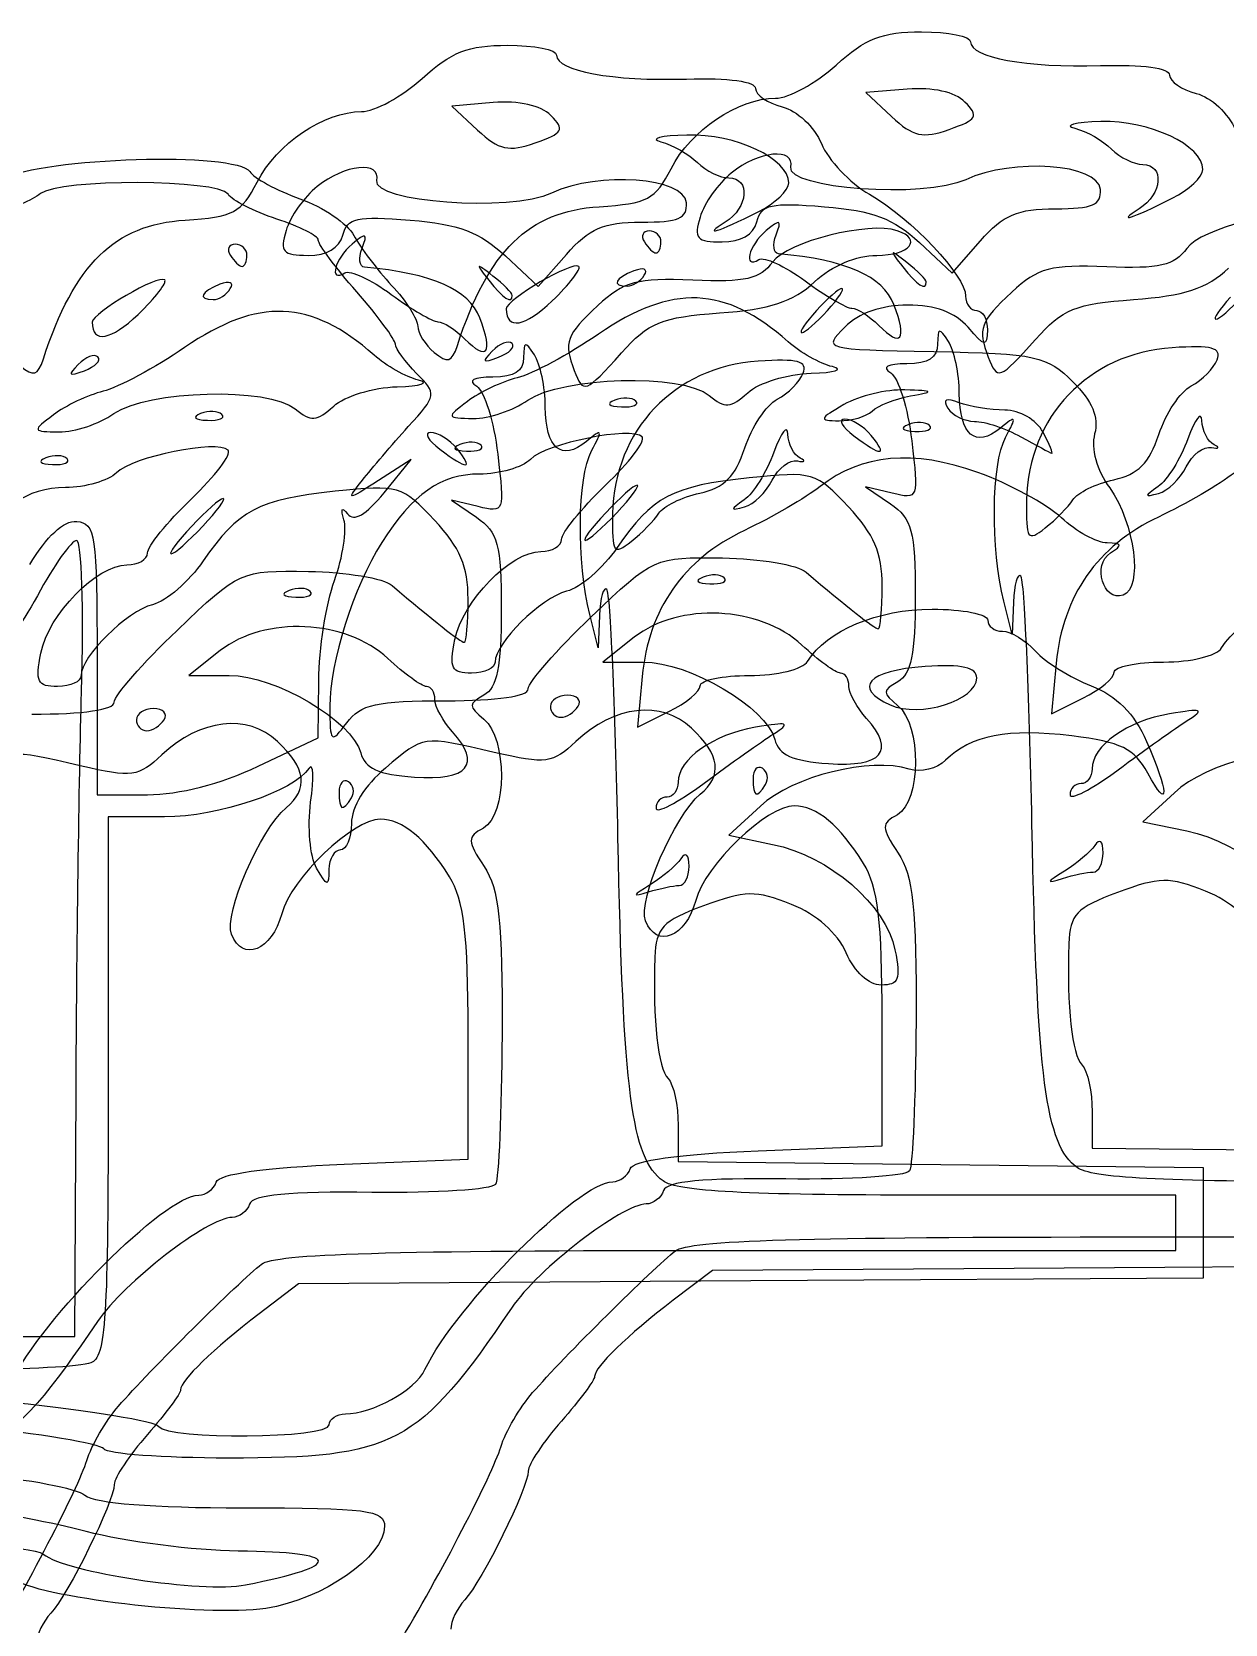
# Model space of a CAD drawing. Extents: x 2.03 to 5.39, y 7.1 to 8.91.
# Drawn here: x 2.616 to 2.9758, y 8.1424 to 8.6225 of the extents above; entities that cross this region are included whole.
import ezdxf

# ---------------------------------------------------------------- set-up
doc = ezdxf.new("R2010")
doc.units = 0
doc.layers.add('Layer_1', color=7, linetype='CONTINUOUS')

msp = doc.modelspace()

# ---------------------------------------------------------------- linework, layer by layer
at = {"layer": 'Layer_1', "color": 7}
for p, q in [((2.879912, 8.605167), (2.867418, 8.604131)), ((2.867418, 8.604131), (2.875199, 8.596916)), ((2.755092, 8.601119), (2.742599, 8.600082)), ((2.742599, 8.600082), (2.75038, 8.592868)), ((2.897306, 8.601304), (2.897306, 8.601304)), ((2.772486, 8.597255), (2.772486, 8.597256)), ((2.959837, 8.572273), (2.959837, 8.572273)), ((2.799718, 8.565082), (2.799718, 8.565082)), ((2.835017, 8.568224), (2.835017, 8.568224)), ((2.924538, 8.569131), (2.924538, 8.569131)), ((2.68085, 8.555082), (2.68085, 8.555082)), ((2.758762, 8.554911), (2.768641, 8.545678)), ((2.768641, 8.545678), (2.777154, 8.55538)), ((2.80567, 8.559131), (2.80567, 8.559131)), ((2.883582, 8.558959), (2.893461, 8.549726)), ((2.893461, 8.549726), (2.901974, 8.559429)), ((2.780866, 8.551713), (2.780866, 8.551713)), ((2.656046, 8.547664), (2.656046, 8.547664)), ((2.800646, 8.549093), (2.800646, 8.549093)), ((2.88567, 8.547056), (2.88567, 8.547056)), ((2.675826, 8.545044), (2.675826, 8.545044)), ((2.76085, 8.543007), (2.76085, 8.543007)), ((2.751061, 8.536193), (2.751061, 8.536193)), ((2.85585, 8.538416), (2.85585, 8.538416)), ((2.875881, 8.540242), (2.875881, 8.540242)), ((2.760758, 8.528487), (2.760758, 8.528487)), ((2.918555, 8.529716), (2.918555, 8.529716)), ((2.635938, 8.524438), (2.635938, 8.524438)), ((2.793735, 8.525667), (2.793735, 8.525667)), ((2.640693, 8.507347), (2.640693, 8.507347)), ((2.673281, 8.507097), (2.673281, 8.507097)), ((2.765512, 8.511396), (2.765512, 8.511396)), ((2.798101, 8.511145), (2.798101, 8.511145)), ((2.86935, 8.508133), (2.86935, 8.508133)), ((2.886614, 8.503763), (2.886614, 8.503763)), ((2.751433, 8.497811), (2.751433, 8.497811)), ((2.869003, 8.500797), (2.869003, 8.500797)), ((2.92085, 8.501749), (2.92085, 8.501749)), ((2.626614, 8.493763), (2.626614, 8.493763)), ((2.73039, 8.493526), (2.72053, 8.487219)), ((2.722197, 8.483503), (2.73039, 8.493526)), ((2.744183, 8.496754), (2.744183, 8.496749)), ((2.964034, 8.49133), (2.964029, 8.49133)), ((2.839214, 8.487282), (2.839209, 8.487282)), ((2.875363, 8.483368), (2.867336, 8.485326)), ((2.867336, 8.485326), (2.874836, 8.480155)), ((2.750543, 8.47932), (2.742516, 8.481277)), ((2.742516, 8.481277), (2.750016, 8.476107)), ((2.929856, 8.48137), (2.929856, 8.48137)), ((2.667516, 8.473416), (2.667516, 8.473416)), ((2.792336, 8.477464), (2.792336, 8.477464)), ((2.805036, 8.477322), (2.805036, 8.477322)), ((2.824767, 8.457811), (2.824767, 8.457811)), ((2.699947, 8.453763), (2.699947, 8.453763)), ((2.911547, 8.440797), (2.909003, 8.450797)), ((2.911942, 8.450519), (2.911547, 8.440797)), ((2.786727, 8.436749), (2.784183, 8.446749)), ((2.787122, 8.446471), (2.786727, 8.436749)), ((2.797633, 8.439959), (2.788104, 8.432464)), ((2.672813, 8.435911), (2.663284, 8.428416)), ((2.63567, 8.433421), (2.63567, 8.392463)), ((2.788104, 8.432464), (2.800292, 8.432464)), ((2.924862, 8.432162), (2.923446, 8.416861)), ((2.663284, 8.428416), (2.675472, 8.428416)), ((2.702336, 8.409615), (2.702483, 8.426872)), ((2.800042, 8.428114), (2.798626, 8.412813)), ((2.90085, 8.427663), (2.90085, 8.427663)), ((2.740813, 8.420797), (2.740813, 8.420797)), ((2.923446, 8.416861), (2.932892, 8.421573)), ((2.78067, 8.419131), (2.78067, 8.419131)), ((2.798626, 8.412813), (2.808072, 8.417525)), ((2.65585, 8.415083), (2.65585, 8.415083)), ((2.742808, 8.411426), (2.742808, 8.411426)), ((2.867628, 8.415474), (2.867628, 8.415474)), ((2.964353, 8.414811), (2.964353, 8.414811)), ((2.684209, 8.401039), (2.702336, 8.409615)), ((2.839533, 8.410763), (2.839533, 8.410763)), ((2.68421, 8.401039), (2.684209, 8.401039)), ((2.63567, 8.392463), (2.650876, 8.392463)), ((2.837194, 8.395567), (2.837194, 8.395567)), ((2.960463, 8.393062), (2.95099, 8.384278)), ((2.712374, 8.391519), (2.712374, 8.391519)), ((2.835643, 8.389014), (2.82617, 8.38023)), ((2.655999, 8.385797), (2.639002, 8.385797)), ((2.639002, 8.385797), (2.639002, 8.304486)), ((2.95099, 8.384278), (2.964163, 8.381546)), ((2.82617, 8.38023), (2.839343, 8.377498)), ((2.935942, 8.36913), (2.935942, 8.36913)), ((2.811122, 8.365082), (2.811122, 8.365082)), ((2.872336, 8.286653), (2.872336, 8.324676)), ((2.747516, 8.282605), (2.747516, 8.320628)), ((2.629003, 8.22913), (2.629327, 8.303297)), ((2.629327, 8.303297), (2.629327, 8.303297)), ((2.93567, 8.296858), (2.93567, 8.285918)), ((2.81085, 8.292809), (2.81085, 8.28187)), ((2.835022, 8.285116), (2.872336, 8.286653)), ((2.710202, 8.281068), (2.747516, 8.282605)), ((2.81085, 8.28187), (2.890017, 8.280976)), ((2.93567, 8.285918), (3.014837, 8.285025)), ((2.890017, 8.280976), (2.969184, 8.280083)), ((2.969184, 8.280083), (2.969184, 8.263416)), ((2.96085, 8.271749), (2.886487, 8.271749)), ((2.96085, 8.263415), (2.96085, 8.271749)), ((2.96085, 8.255082), (2.96085, 8.263415)), ((2.969184, 8.263416), (2.969184, 8.24675)), ((2.950529, 8.25913), (3.085669, 8.25913)), ((2.825709, 8.255082), (2.96085, 8.255082)), ((2.8212, 8.249056), (2.809387, 8.240045)), ((2.957602, 8.249927), (2.8212, 8.249056)), ((3.094003, 8.250798), (2.957602, 8.249927)), ((2.69638, 8.245007), (2.684567, 8.235997)), ((2.832782, 8.245879), (2.69638, 8.245007)), ((2.969184, 8.24675), (2.832782, 8.245879)), ((2.552064, 8.22913), (2.629003, 8.22913)), ((2.705669, 8.202463), (2.70567, 8.202464))]:
    msp.add_line(p, q, dxfattribs=at)
for points in [[(2.858466, 8.612463), (2.867186, 8.620428), (2.872426, 8.622463), (2.884209, 8.622463)], [(2.884209, 8.622463), (2.892346, 8.622463), (2.899003, 8.621126), (2.899003, 8.619491)], [(2.733646, 8.608415), (2.742366, 8.61638), (2.747606, 8.618415), (2.759389, 8.618415)], [(2.759389, 8.618415), (2.767526, 8.618415), (2.774184, 8.617078), (2.774184, 8.615443)], [(2.899003, 8.619491), (2.899003, 8.614694), (2.915777, 8.61161), (2.93817, 8.61229)], [(2.774184, 8.615443), (2.774184, 8.610646), (2.790957, 8.607562), (2.81335, 8.608242)], [(2.840197, 8.602463), (2.844224, 8.602463), (2.852445, 8.606963), (2.858466, 8.612463)], [(2.93817, 8.61229), (2.950898, 8.612677), (2.959003, 8.611561), (2.959003, 8.609423)], [(2.715378, 8.598415), (2.719404, 8.598415), (2.727625, 8.602915), (2.733646, 8.608415)], [(2.81335, 8.608242), (2.826078, 8.608629), (2.834184, 8.607513), (2.834184, 8.605375)], [(2.959003, 8.609423), (2.959003, 8.607498), (2.962625, 8.605015), (2.967052, 8.603903)], [(2.834184, 8.605375), (2.834184, 8.60345), (2.837806, 8.600966), (2.842233, 8.599855)], [(2.897306, 8.601304), (2.894264, 8.604346), (2.887669, 8.605811), (2.879912, 8.605167)], [(2.967052, 8.603903), (2.971525, 8.602781), (2.976772, 8.597851), (2.97886, 8.592809)], [(2.6839, 8.57716), (2.689759, 8.588705), (2.704139, 8.598415), (2.715378, 8.598415)], [(2.772486, 8.597256), (2.769444, 8.600298), (2.762849, 8.601762), (2.755092, 8.601119)], [(2.808719, 8.581208), (2.814579, 8.592753), (2.828959, 8.602463), (2.840197, 8.602463)], [(2.842233, 8.599855), (2.846705, 8.598733), (2.851952, 8.593803), (2.854041, 8.58876)], [(2.892593, 8.593053), (2.901051, 8.596001), (2.901617, 8.596993), (2.897306, 8.601304)], [(2.767773, 8.589004), (2.776231, 8.591953), (2.776797, 8.592944), (2.772486, 8.597255)], [(2.875199, 8.596916), (2.881722, 8.590869), (2.884535, 8.590244), (2.892593, 8.593053)], [(2.938287, 8.595411), (2.930431, 8.595198), (2.926897, 8.594286), (2.930434, 8.593385)], [(2.930434, 8.593385), (2.933971, 8.592483), (2.938953, 8.589657), (2.941506, 8.587105)], [(2.969003, 8.580949), (2.969003, 8.588285), (2.953022, 8.59581), (2.938287, 8.595411)], [(2.75038, 8.592868), (2.756902, 8.58682), (2.759715, 8.586195), (2.767773, 8.589004)], [(2.813467, 8.591362), (2.805611, 8.59115), (2.802077, 8.590238), (2.805614, 8.589336)], [(2.805614, 8.589336), (2.809151, 8.588434), (2.814133, 8.585608), (2.816686, 8.583056)], [(2.844183, 8.576901), (2.844183, 8.584237), (2.828202, 8.591761), (2.813467, 8.591362)], [(2.854041, 8.58876), (2.856108, 8.583769), (2.862611, 8.576902), (2.868491, 8.5735)], [(2.607337, 8.578112), (2.619045, 8.584678), (2.677765, 8.586421), (2.681695, 8.58032)], [(2.844837, 8.581708), (2.846052, 8.587673), (2.835146, 8.58657), (2.826858, 8.57989)], [(2.938136, 8.574964), (2.937539, 8.582668), (2.911822, 8.584519), (2.897533, 8.577886)], [(2.941506, 8.587105), (2.944058, 8.584552), (2.948289, 8.582464), (2.950908, 8.582464)], [(2.681695, 8.58032), (2.682965, 8.578349), (2.689763, 8.574675), (2.696802, 8.572155)], [(2.720017, 8.57766), (2.721232, 8.583625), (2.710326, 8.582522), (2.702038, 8.575841)], [(2.813316, 8.570916), (2.812719, 8.57862), (2.787002, 8.580471), (2.772714, 8.573838)], [(2.787053, 8.569752), (2.80159, 8.570679), (2.80403, 8.571969), (2.808719, 8.581208)], [(2.816686, 8.583056), (2.819238, 8.580504), (2.823469, 8.578416), (2.826088, 8.578416)], [(2.826858, 8.57989), (2.822929, 8.576722), (2.818702, 8.570756), (2.817467, 8.566631)], [(2.897533, 8.577886), (2.884995, 8.572066), (2.843485, 8.575076), (2.844837, 8.581708)], [(2.950908, 8.582464), (2.957572, 8.582464), (2.956857, 8.573547), (2.949837, 8.569103)], [(2.959837, 8.572273), (2.964878, 8.5748), (2.969003, 8.578704), (2.969003, 8.580949)], [(2.675143, 8.573481), (2.672174, 8.578061), (2.624334, 8.578226), (2.618586, 8.573677)], [(2.662233, 8.565704), (2.67677, 8.56663), (2.679211, 8.567921), (2.6839, 8.57716)], [(2.702038, 8.575841), (2.698109, 8.572674), (2.693883, 8.566707), (2.692647, 8.562582)], [(2.772714, 8.573838), (2.760175, 8.568017), (2.718665, 8.571028), (2.720017, 8.57766)], [(2.826088, 8.578416), (2.832752, 8.578416), (2.832037, 8.569498), (2.825017, 8.565054)], [(2.835017, 8.568224), (2.840058, 8.570751), (2.844183, 8.574656), (2.844183, 8.576901)], [(2.924538, 8.569131), (2.93587, 8.569131), (2.938501, 8.57026), (2.938136, 8.574964)], [(2.618586, 8.573677), (2.616066, 8.571682), (2.61004, 8.569105), (2.605197, 8.56795)], [(2.689837, 8.566021), (2.682962, 8.568262), (2.676349, 8.571619), (2.675143, 8.573481)], [(2.696802, 8.572155), (2.703842, 8.569636), (2.711174, 8.564635), (2.713097, 8.561042)], [(2.744286, 8.527921), (2.753637, 8.556546), (2.76575, 8.568393), (2.787053, 8.569752)], [(2.799718, 8.565082), (2.81105, 8.565082), (2.813681, 8.566211), (2.813316, 8.570916)], [(2.834553, 8.565219), (2.835921, 8.570452), (2.838782, 8.571088), (2.854924, 8.569749)], [(2.854924, 8.569749), (2.869543, 8.568537), (2.875891, 8.566147), (2.883582, 8.558959)], [(2.868491, 8.5735), (2.881299, 8.56609), (2.897517, 8.548945), (2.897517, 8.542815)], [(2.949837, 8.569103), (2.942666, 8.564564), (2.947539, 8.566109), (2.959837, 8.572273)], [(3.001708, 8.566563), (2.993174, 8.569407), (2.968648, 8.563253), (2.96418, 8.557146)], [(2.619466, 8.523873), (2.628817, 8.552498), (2.64093, 8.564345), (2.662233, 8.565704)], [(2.702337, 8.559668), (2.702337, 8.560921), (2.696712, 8.56378), (2.689837, 8.566021)], [(2.709733, 8.56117), (2.711101, 8.566403), (2.713962, 8.567039), (2.730104, 8.565701)], [(2.730104, 8.565701), (2.744723, 8.564488), (2.751071, 8.562098), (2.758762, 8.554911)], [(2.777154, 8.55538), (2.784028, 8.563213), (2.788375, 8.565082), (2.799718, 8.565082)], [(2.817467, 8.566631), (2.815532, 8.560169), (2.816449, 8.559131), (2.824091, 8.559131)], [(2.825017, 8.565054), (2.817846, 8.560515), (2.82272, 8.56206), (2.835017, 8.568224)], [(2.824091, 8.559131), (2.829876, 8.559131), (2.833514, 8.561248), (2.834553, 8.565219)], [(2.84039, 8.561269), (2.842146, 8.565844), (2.841658, 8.56605), (2.837413, 8.562527)], [(2.876888, 8.562514), (2.868354, 8.565359), (2.843828, 8.559205), (2.83936, 8.553097)], [(2.901974, 8.559429), (2.908848, 8.567262), (2.913195, 8.569131), (2.924538, 8.569131)], [(2.692647, 8.562582), (2.690712, 8.556121), (2.691629, 8.555082), (2.699271, 8.555082)], [(2.699271, 8.555082), (2.705056, 8.555082), (2.708694, 8.557199), (2.709733, 8.56117)], [(2.713939, 8.544094), (2.707558, 8.551407), (2.702337, 8.558416), (2.702337, 8.559668)], [(2.71557, 8.55722), (2.717326, 8.561795), (2.716838, 8.562001), (2.712593, 8.558479)], [(2.713097, 8.561042), (2.71502, 8.55745), (2.720135, 8.55069), (2.724465, 8.546021)], [(2.80214, 8.562464), (2.800198, 8.562464), (2.799537, 8.560964), (2.80067, 8.559131)], [(2.80567, 8.559131), (2.80567, 8.560964), (2.804081, 8.562464), (2.80214, 8.562464)], [(2.837413, 8.562527), (2.83212, 8.558134), (2.830223, 8.550764), (2.835173, 8.553823)], [(2.841147, 8.555542), (2.839576, 8.555683), (2.839235, 8.55826), (2.84039, 8.561269)], [(2.870704, 8.555082), (2.880662, 8.555082), (2.884684, 8.559915), (2.876888, 8.562514)], [(2.67732, 8.558416), (2.675378, 8.558416), (2.674717, 8.556916), (2.67585, 8.555082)], [(2.67585, 8.555082), (2.676983, 8.553249), (2.678572, 8.551749), (2.67938, 8.551749)], [(2.68085, 8.555082), (2.68085, 8.556916), (2.679262, 8.558416), (2.67732, 8.558416)], [(2.67938, 8.551749), (2.680189, 8.551749), (2.68085, 8.553249), (2.68085, 8.555082)], [(2.712593, 8.558479), (2.7073, 8.554086), (2.705403, 8.546715), (2.710353, 8.549775)], [(2.716327, 8.551494), (2.714756, 8.551634), (2.714415, 8.554211), (2.71557, 8.55722)], [(2.80067, 8.559131), (2.801803, 8.557297), (2.803392, 8.555797), (2.8042, 8.555797)], [(2.8042, 8.555797), (2.805009, 8.555797), (2.80567, 8.557297), (2.80567, 8.559131)], [(2.875881, 8.540242), (2.872626, 8.548804), (2.861443, 8.55373), (2.841147, 8.555542)], [(2.851973, 8.547121), (2.857116, 8.551889), (2.864628, 8.555082), (2.870704, 8.555082)], [(2.879837, 8.552889), (2.87455, 8.557036), (2.874432, 8.556918), (2.878578, 8.551631)], [(2.96418, 8.557146), (2.960387, 8.551962), (2.955961, 8.550949), (2.940058, 8.551621)], [(2.710353, 8.549775), (2.711913, 8.550739), (2.718204, 8.547827), (2.724334, 8.543305)], [(2.751061, 8.536193), (2.747806, 8.544756), (2.736623, 8.549682), (2.716327, 8.551494)], [(2.755017, 8.548841), (2.74973, 8.552987), (2.749612, 8.552869), (2.753758, 8.547582)], [(2.780866, 8.551713), (2.779103, 8.553475), (2.759003, 8.541758), (2.759003, 8.538968)], [(2.772904, 8.541341), (2.778054, 8.546275), (2.781637, 8.550942), (2.780866, 8.551713)], [(2.79751, 8.550403), (2.791735, 8.548187), (2.790678, 8.545797), (2.795473, 8.545797)], [(2.800646, 8.549093), (2.801814, 8.550982), (2.800476, 8.551541), (2.79751, 8.550403)], [(2.83936, 8.553097), (2.835567, 8.547914), (2.831141, 8.5469), (2.815238, 8.547572)], [(2.835173, 8.553823), (2.836733, 8.554787), (2.843024, 8.551876), (2.849154, 8.547353)], [(2.878578, 8.551631), (2.882933, 8.546078), (2.88567, 8.544313), (2.88567, 8.547056)], [(2.88567, 8.547056), (2.88567, 8.547748), (2.883045, 8.550373), (2.879837, 8.552889)], [(2.940058, 8.551621), (2.923193, 8.552334), (2.919357, 8.55131), (2.911458, 8.543986)], [(2.948109, 8.541754), (2.963372, 8.542858), (2.970272, 8.545123), (2.976793, 8.551169)], [(2.656046, 8.547664), (2.654283, 8.549427), (2.634183, 8.537709), (2.634183, 8.534919)], [(2.648084, 8.537293), (2.653234, 8.542226), (2.656817, 8.546893), (2.656046, 8.547664)], [(2.67269, 8.546354), (2.666915, 8.544138), (2.665859, 8.541749), (2.670653, 8.541749)], [(2.675826, 8.545044), (2.676994, 8.546934), (2.675656, 8.547492), (2.67269, 8.546354)], [(2.724465, 8.546021), (2.728794, 8.541352), (2.732337, 8.535825), (2.732337, 8.533739)], [(2.753758, 8.547582), (2.758113, 8.54203), (2.76085, 8.540264), (2.76085, 8.543007)], [(2.76085, 8.543007), (2.76085, 8.5437), (2.758225, 8.546325), (2.755017, 8.548841)], [(2.815238, 8.547572), (2.798373, 8.548286), (2.794537, 8.547261), (2.786639, 8.539937)], [(2.844003, 8.529047), (2.825009, 8.545907), (2.80904, 8.546549), (2.786877, 8.531346)], [(2.795473, 8.545797), (2.797198, 8.545797), (2.799526, 8.54728), (2.800646, 8.549093)], [(2.82329, 8.537705), (2.838552, 8.53881), (2.845452, 8.541074), (2.851973, 8.547121)], [(2.849154, 8.547353), (2.855283, 8.542831), (2.861614, 8.539131), (2.863223, 8.539131)], [(2.719183, 8.524999), (2.700189, 8.541858), (2.68422, 8.542501), (2.662057, 8.527298)], [(2.670653, 8.541749), (2.672378, 8.541749), (2.674706, 8.543232), (2.675826, 8.545044)], [(2.725606, 8.528297), (2.725573, 8.529672), (2.720321, 8.53678), (2.713939, 8.544094)], [(2.724334, 8.543305), (2.730464, 8.538782), (2.736795, 8.535082), (2.738403, 8.535082)], [(2.759003, 8.538968), (2.759003, 8.532505), (2.764696, 8.533477), (2.772904, 8.541341)], [(2.860217, 8.545082), (2.8593, 8.545082), (2.855835, 8.542082), (2.852517, 8.538416)], [(2.85585, 8.538416), (2.859168, 8.542082), (2.861133, 8.545082), (2.860217, 8.545082)], [(2.897517, 8.542815), (2.897517, 8.540395), (2.899017, 8.538415), (2.90085, 8.538415)], [(2.911458, 8.543986), (2.901862, 8.535088), (2.901084, 8.53294), (2.90436, 8.524403)], [(2.918555, 8.529716), (2.926771, 8.538912), (2.930649, 8.540491), (2.948109, 8.541754)], [(2.977337, 8.542464), (2.974018, 8.538797), (2.972053, 8.535797), (2.97297, 8.535797)], [(2.97297, 8.535797), (2.973887, 8.535797), (2.977352, 8.538797), (2.98067, 8.542464)], [(2.634183, 8.534919), (2.634183, 8.528457), (2.639876, 8.529429), (2.648084, 8.537293)], [(2.746485, 8.529923), (2.753338, 8.52307), (2.755122, 8.525514), (2.751061, 8.536193)], [(2.786639, 8.539937), (2.777043, 8.531039), (2.776264, 8.528892), (2.77954, 8.520355)], [(2.793735, 8.525667), (2.801952, 8.534863), (2.805829, 8.536442), (2.82329, 8.537705)], [(2.852517, 8.538416), (2.849198, 8.534749), (2.847233, 8.531749), (2.84815, 8.531749)], [(2.84815, 8.531749), (2.849067, 8.531749), (2.852532, 8.534749), (2.85585, 8.538416)], [(2.880111, 8.540082), (2.872138, 8.540082), (2.865338, 8.5377), (2.861077, 8.533415)], [(2.863223, 8.539131), (2.864831, 8.539131), (2.868468, 8.536809), (2.871305, 8.533972)], [(2.871305, 8.533972), (2.878158, 8.527119), (2.879942, 8.529563), (2.875881, 8.540242)], [(2.898239, 8.533415), (2.894422, 8.537862), (2.888387, 8.540082), (2.880111, 8.540082)], [(2.90085, 8.538415), (2.902684, 8.538415), (2.904134, 8.53579), (2.904073, 8.532582)], [(2.732337, 8.533739), (2.732337, 8.531653), (2.734569, 8.528094), (2.737297, 8.525829)], [(2.738403, 8.535082), (2.740011, 8.535082), (2.743648, 8.532761), (2.746485, 8.529923)], [(2.786877, 8.531346), (2.777963, 8.525231), (2.76692, 8.519296), (2.762337, 8.518157)], [(2.861077, 8.533415), (2.854451, 8.526751), (2.854461, 8.526748), (2.887936, 8.526082)], [(2.892336, 8.52913), (2.889575, 8.533403), (2.889097, 8.533282), (2.889054, 8.528297)], [(2.904073, 8.532582), (2.903973, 8.527337), (2.903385, 8.527421), (2.898239, 8.533415)], [(2.662057, 8.527298), (2.653143, 8.521183), (2.6421, 8.515248), (2.637517, 8.514109)], [(2.731982, 8.519485), (2.72851, 8.522956), (2.725641, 8.526922), (2.725606, 8.528297)], [(2.737297, 8.525829), (2.741354, 8.522462), (2.742627, 8.522843), (2.744286, 8.527921)], [(2.754781, 8.526211), (2.751513, 8.522919), (2.751896, 8.522536), (2.756647, 8.524345)], [(2.760758, 8.528487), (2.759732, 8.529513), (2.757042, 8.528489), (2.754781, 8.526211)], [(2.756647, 8.524345), (2.759934, 8.525597), (2.761784, 8.527461), (2.760758, 8.528487)], [(2.767516, 8.525082), (2.764755, 8.529355), (2.764278, 8.529234), (2.764234, 8.524249)], [(2.857337, 8.521517), (2.85367, 8.522404), (2.84767, 8.525792), (2.844003, 8.529047)], [(2.889054, 8.528297), (2.88902, 8.524181), (2.886305, 8.522449), (2.879836, 8.522413)], [(2.887936, 8.526082), (2.918887, 8.525467), (2.922065, 8.524776), (2.929873, 8.516968)], [(2.895618, 8.513494), (2.895585, 8.519344), (2.894113, 8.52638), (2.892336, 8.52913)], [(2.90436, 8.524403), (2.907082, 8.51731), (2.907666, 8.517529), (2.918555, 8.529716)], [(2.959787, 8.527217), (2.934531, 8.525529), (2.91639, 8.506511), (2.915913, 8.481223)], [(2.973336, 8.523594), (2.974734, 8.527237), (2.971804, 8.52802), (2.959787, 8.527217)], [(2.612477, 8.521781), (2.616535, 8.518414), (2.617807, 8.518795), (2.619466, 8.523873)], [(2.629961, 8.522162), (2.626694, 8.51887), (2.627076, 8.518488), (2.631827, 8.520296)], [(2.635938, 8.524438), (2.634912, 8.525465), (2.632222, 8.524441), (2.629961, 8.522162)], [(2.631827, 8.520296), (2.635115, 8.521548), (2.636965, 8.523412), (2.635938, 8.524438)], [(2.732517, 8.517469), (2.72885, 8.518355), (2.72285, 8.521744), (2.719183, 8.524999)], [(2.764234, 8.524249), (2.764201, 8.520132), (2.761485, 8.518401), (2.755016, 8.518365)], [(2.770798, 8.509446), (2.770765, 8.515296), (2.769293, 8.522332), (2.767516, 8.525082)], [(2.77954, 8.520355), (2.782262, 8.513262), (2.782846, 8.513481), (2.793735, 8.525667)], [(2.834967, 8.523169), (2.809711, 8.52148), (2.791571, 8.502463), (2.791093, 8.477175)], [(2.848516, 8.519546), (2.849914, 8.523189), (2.846984, 8.523972), (2.834967, 8.523169)], [(2.850932, 8.519517), (2.858121, 8.51973), (2.861003, 8.52063), (2.857337, 8.521517)], [(2.879836, 8.522413), (2.873866, 8.522379), (2.872153, 8.52142), (2.874924, 8.519662)], [(2.965544, 8.51573), (2.968848, 8.517499), (2.972355, 8.521037), (2.973336, 8.523594)], [(2.726112, 8.515469), (2.733301, 8.515682), (2.736183, 8.516582), (2.732517, 8.517469)], [(2.729482, 8.503433), (2.738129, 8.51299), (2.738176, 8.513291), (2.731982, 8.519485)], [(2.755016, 8.518365), (2.749046, 8.518331), (2.747333, 8.517372), (2.750104, 8.515613)], [(2.762337, 8.518157), (2.757753, 8.517019), (2.751003, 8.51382), (2.747337, 8.511048)], [(2.765512, 8.511396), (2.775723, 8.518548), (2.81218, 8.519509), (2.820219, 8.512837)], [(2.831828, 8.513671), (2.835147, 8.516674), (2.843743, 8.519305), (2.850932, 8.519517)], [(2.840724, 8.511682), (2.844029, 8.513451), (2.847535, 8.516989), (2.848516, 8.519546)], [(2.874924, 8.519662), (2.877264, 8.518176), (2.880126, 8.508962), (2.881284, 8.499186)], [(2.929873, 8.516968), (2.935744, 8.511097), (2.937741, 8.506301), (2.93642, 8.501247)], [(2.637517, 8.514109), (2.632933, 8.512971), (2.626183, 8.509771), (2.622517, 8.507)], [(2.640693, 8.507347), (2.650904, 8.5145), (2.68736, 8.51546), (2.6954, 8.508789)], [(2.707008, 8.509623), (2.710327, 8.512626), (2.718924, 8.515257), (2.726112, 8.515469)], [(2.750104, 8.515613), (2.752444, 8.514128), (2.755306, 8.504914), (2.756464, 8.495138)], [(2.798101, 8.511145), (2.796993, 8.512252), (2.794118, 8.512371), (2.791712, 8.511408)], [(2.820219, 8.512837), (2.825012, 8.508861), (2.826642, 8.508978), (2.831828, 8.513671)], [(2.830932, 8.496999), (2.833014, 8.503307), (2.83742, 8.509914), (2.840724, 8.511682)], [(2.879183, 8.51451), (2.873683, 8.514695), (2.865433, 8.512702), (2.86085, 8.510082)], [(2.86935, 8.508133), (2.871092, 8.509811), (2.876267, 8.511857), (2.88085, 8.512679)], [(2.88085, 8.512679), (2.888312, 8.514018), (2.888138, 8.514209), (2.879183, 8.51451)], [(2.895575, 8.510649), (2.891608, 8.512172), (2.890523, 8.511641), (2.892166, 8.508982)], [(2.908028, 8.50301), (2.900526, 8.496823), (2.895679, 8.500917), (2.895618, 8.513494)], [(2.955752, 8.501047), (2.957834, 8.507355), (2.96224, 8.513962), (2.965544, 8.51573)], [(2.622517, 8.507), (2.615997, 8.502073), (2.616036, 8.501959), (2.624275, 8.501855)], [(2.624275, 8.501855), (2.628909, 8.5018), (2.636297, 8.504268), (2.640693, 8.507347)], [(2.666892, 8.50736), (2.664233, 8.506295), (2.665022, 8.505506), (2.668906, 8.505346)], [(2.673281, 8.507097), (2.672173, 8.508204), (2.669298, 8.508323), (2.666892, 8.50736)], [(2.668906, 8.505346), (2.67242, 8.505202), (2.674388, 8.505989), (2.673281, 8.507097)], [(2.6954, 8.508789), (2.700192, 8.504812), (2.701823, 8.504929), (2.707008, 8.509623)], [(2.747337, 8.511048), (2.740817, 8.506121), (2.740856, 8.506007), (2.749095, 8.505903)], [(2.749095, 8.505903), (2.753729, 8.505845), (2.761117, 8.508317), (2.765512, 8.511396)], [(2.783208, 8.498962), (2.775706, 8.492774), (2.770859, 8.496869), (2.770798, 8.509446)], [(2.791712, 8.511408), (2.789053, 8.510344), (2.789842, 8.509554), (2.793726, 8.509394)], [(2.793726, 8.509394), (2.797239, 8.509249), (2.799208, 8.510037), (2.798101, 8.511145)], [(2.86085, 8.510082), (2.853263, 8.505745), (2.853129, 8.505308), (2.85935, 8.5052)], [(2.85935, 8.5052), (2.863108, 8.505134), (2.867608, 8.506455), (2.86935, 8.508133)], [(2.892166, 8.508982), (2.893492, 8.506838), (2.897113, 8.505061), (2.900213, 8.505034)], [(2.909338, 8.508416), (2.904969, 8.508416), (2.898776, 8.50942), (2.895575, 8.510649)], [(2.909548, 8.500183), (2.91302, 8.506699), (2.91286, 8.506996), (2.908028, 8.50301)], [(2.92085, 8.501749), (2.918814, 8.505553), (2.91387, 8.508416), (2.909338, 8.508416)], [(2.96875, 8.505242), (2.968611, 8.508297), (2.966702, 8.505847), (2.96451, 8.499797)], [(2.71567, 8.487302), (2.71842, 8.490817), (2.724635, 8.498076), (2.729482, 8.503433)], [(2.800007, 8.500349), (2.796761, 8.503595), (2.771186, 8.498457), (2.766308, 8.493578)], [(2.784728, 8.496135), (2.7882, 8.502651), (2.78804, 8.502948), (2.783208, 8.498962)], [(2.84393, 8.501194), (2.843791, 8.50425), (2.841883, 8.5018), (2.83969, 8.49575)], [(2.861095, 8.505691), (2.859028, 8.505633), (2.860248, 8.503383), (2.863807, 8.500691)], [(2.869003, 8.500797), (2.866721, 8.503547), (2.863162, 8.50575), (2.861095, 8.505691)], [(2.880225, 8.504027), (2.877566, 8.502962), (2.878356, 8.502173), (2.882239, 8.502013)], [(2.886614, 8.503763), (2.885506, 8.504871), (2.882631, 8.504989), (2.880225, 8.504027)], [(2.882239, 8.502013), (2.885753, 8.501868), (2.887721, 8.502656), (2.886614, 8.503763)], [(2.900213, 8.505034), (2.903313, 8.505011), (2.9096, 8.502904), (2.914183, 8.50036)], [(2.97242, 8.497992), (2.970541, 8.498924), (2.968889, 8.502186), (2.96875, 8.505242)], [(2.675187, 8.496301), (2.671941, 8.499547), (2.646366, 8.494409), (2.641488, 8.48953)], [(2.736275, 8.501643), (2.734208, 8.501588), (2.735428, 8.499335), (2.738987, 8.496643)], [(2.744183, 8.496749), (2.741901, 8.499499), (2.738342, 8.501702), (2.736275, 8.501643)], [(2.745045, 8.498074), (2.742385, 8.49701), (2.743175, 8.49622), (2.747058, 8.496061)], [(2.751433, 8.497811), (2.750326, 8.498919), (2.747451, 8.499037), (2.745045, 8.498074)], [(2.747058, 8.496061), (2.750572, 8.495916), (2.752541, 8.496704), (2.751433, 8.497811)], [(2.788853, 8.485653), (2.796104, 8.49262), (2.801123, 8.499233), (2.800007, 8.500349)], [(2.8476, 8.493944), (2.845721, 8.494876), (2.844069, 8.498138), (2.84393, 8.501194)], [(2.863807, 8.500691), (2.872119, 8.494404), (2.874272, 8.494448), (2.869003, 8.500797)], [(2.881284, 8.499186), (2.883357, 8.481683), (2.883266, 8.481441), (2.875363, 8.483368)], [(2.909003, 8.450797), (2.905007, 8.4665), (2.905291, 8.492191), (2.909548, 8.500183)], [(2.914183, 8.50036), (2.918766, 8.497817), (2.922944, 8.495589), (2.923467, 8.495409)], [(2.923467, 8.495409), (2.92399, 8.495229), (2.922812, 8.498083), (2.92085, 8.501749)], [(2.93642, 8.501247), (2.935261, 8.496816), (2.93703, 8.490446), (2.940948, 8.484944)], [(2.942172, 8.487428), (2.94955, 8.489049), (2.952901, 8.49241), (2.955752, 8.501047)], [(2.96451, 8.499797), (2.962318, 8.493748), (2.958307, 8.487258), (2.955597, 8.485377)], [(2.964029, 8.49133), (2.965877, 8.495), (2.969289, 8.497619), (2.971612, 8.49715)], [(2.971612, 8.49715), (2.973935, 8.496681), (2.974299, 8.49706), (2.97242, 8.497992)], [(2.620225, 8.494027), (2.617566, 8.492962), (2.618355, 8.492173), (2.622239, 8.492013)], [(2.626614, 8.493763), (2.625506, 8.494871), (2.622631, 8.494989), (2.620225, 8.494027)], [(2.622239, 8.492013), (2.625752, 8.491868), (2.627721, 8.492656), (2.626614, 8.493763)], [(2.664033, 8.481605), (2.671284, 8.488572), (2.676303, 8.495185), (2.675187, 8.496301)], [(2.738987, 8.496643), (2.747299, 8.490356), (2.749452, 8.4904), (2.744183, 8.496754)], [(2.756464, 8.495138), (2.758537, 8.477635), (2.758446, 8.477393), (2.750543, 8.47932)], [(2.766308, 8.493578), (2.763862, 8.491132), (2.756947, 8.489131), (2.750941, 8.489131)], [(2.784183, 8.446749), (2.780187, 8.462452), (2.780471, 8.488143), (2.784728, 8.496135)], [(2.817352, 8.48338), (2.82473, 8.485), (2.828081, 8.488361), (2.830932, 8.496999)], [(2.83969, 8.49575), (2.837498, 8.4897), (2.833487, 8.48321), (2.830777, 8.481329)], [(2.839209, 8.487282), (2.841057, 8.490952), (2.844469, 8.493571), (2.846792, 8.493102)], [(2.846792, 8.493102), (2.849116, 8.492633), (2.849479, 8.493013), (2.8476, 8.493944)], [(2.90115, 8.48965), (2.881857, 8.496588), (2.866108, 8.495177), (2.853674, 8.485396)], [(2.641488, 8.48953), (2.639042, 8.487084), (2.632127, 8.485083), (2.626122, 8.485083)], [(2.750941, 8.489131), (2.739348, 8.489131), (2.730748, 8.483109), (2.721468, 8.468492)], [(2.832276, 8.487984), (2.809111, 8.485563), (2.802995, 8.482336), (2.792479, 8.466989)], [(2.862232, 8.479242), (2.852446, 8.489718), (2.851502, 8.489993), (2.832276, 8.487984)], [(2.926388, 8.475958), (2.921911, 8.480107), (2.910554, 8.486269), (2.90115, 8.48965)], [(2.978493, 8.489444), (2.974174, 8.486046), (2.963897, 8.480082), (2.955655, 8.47619)], [(2.955675, 8.483307), (2.958425, 8.48405), (2.962187, 8.48766), (2.964034, 8.49133)], [(2.626122, 8.485083), (2.614529, 8.485083), (2.605928, 8.47906), (2.596648, 8.464444)], [(2.707456, 8.483936), (2.684291, 8.481514), (2.678175, 8.478288), (2.667659, 8.462941)], [(2.737412, 8.475194), (2.727627, 8.48567), (2.726682, 8.485945), (2.707456, 8.483936)], [(2.72053, 8.487219), (2.710825, 8.481011), (2.710748, 8.481012), (2.71567, 8.487302)], [(2.711189, 8.477139), (2.713074, 8.474689), (2.716709, 8.47679), (2.722197, 8.483503)], [(2.77567, 8.469392), (2.77567, 8.471369), (2.781602, 8.478687), (2.788853, 8.485653)], [(2.798498, 8.485797), (2.797582, 8.485797), (2.793309, 8.482047), (2.789003, 8.477464)], [(2.792336, 8.477464), (2.796642, 8.482047), (2.799415, 8.485797), (2.798498, 8.485797)], [(2.805036, 8.477322), (2.806422, 8.479471), (2.811964, 8.482197), (2.817352, 8.48338)], [(2.853674, 8.485396), (2.849354, 8.481998), (2.839077, 8.476034), (2.830835, 8.472141)], [(2.830855, 8.479259), (2.833605, 8.480001), (2.837367, 8.483612), (2.839214, 8.487282)], [(2.929856, 8.48137), (2.931242, 8.483519), (2.936784, 8.486245), (2.942172, 8.487428)], [(2.940948, 8.484944), (2.948577, 8.47423), (2.951028, 8.454793), (2.945019, 8.452667)], [(2.955597, 8.485377), (2.951273, 8.482375), (2.951282, 8.482122), (2.955675, 8.483307)], [(2.65085, 8.465344), (2.65085, 8.467321), (2.656782, 8.474639), (2.664033, 8.481605)], [(2.673679, 8.481749), (2.672762, 8.481749), (2.668489, 8.477999), (2.664183, 8.473416)], [(2.667516, 8.473416), (2.671822, 8.477999), (2.674595, 8.481749), (2.673679, 8.481749)], [(2.710099, 8.47536), (2.709022, 8.478755), (2.709431, 8.479423), (2.711189, 8.477139)], [(2.830777, 8.481329), (2.826453, 8.478327), (2.826462, 8.478074), (2.830855, 8.479259)], [(2.872336, 8.455445), (2.872336, 8.465297), (2.869901, 8.471033), (2.862232, 8.479242)], [(2.874836, 8.480155), (2.881377, 8.475645), (2.882336, 8.472073), (2.882336, 8.452223)], [(2.915913, 8.481223), (2.91569, 8.469396), (2.916159, 8.468698), (2.921503, 8.472889)], [(2.921503, 8.472889), (2.924711, 8.475405), (2.92847, 8.479222), (2.929856, 8.48137)], [(2.615351, 8.461834), (2.620448, 8.4704), (2.625606, 8.475136), (2.629518, 8.474841)], [(2.629518, 8.474841), (2.635139, 8.474418), (2.63567, 8.470846), (2.63567, 8.433421)], [(2.664183, 8.473416), (2.659877, 8.468833), (2.657104, 8.465083), (2.658021, 8.465083)], [(2.658021, 8.465083), (2.658938, 8.465083), (2.663211, 8.468833), (2.667516, 8.473416)], [(2.707226, 8.457026), (2.709755, 8.464119), (2.711047, 8.472369), (2.710099, 8.47536)], [(2.747516, 8.451397), (2.747516, 8.461249), (2.745081, 8.466985), (2.737412, 8.475194)], [(2.750016, 8.476107), (2.756557, 8.471597), (2.757516, 8.468024), (2.757516, 8.448175)], [(2.789003, 8.477464), (2.784697, 8.472881), (2.781924, 8.469131), (2.782841, 8.469131)], [(2.782841, 8.469131), (2.783758, 8.469131), (2.78803, 8.472881), (2.792336, 8.477464)], [(2.791093, 8.477175), (2.79087, 8.465347), (2.791339, 8.464649), (2.796683, 8.468841)], [(2.796683, 8.468841), (2.799891, 8.471357), (2.80365, 8.475174), (2.805036, 8.477322)], [(2.955655, 8.47619), (2.937306, 8.467523), (2.926735, 8.45241), (2.924862, 8.432162)], [(2.940189, 8.468364), (2.937075, 8.468386), (2.930864, 8.47181), (2.926388, 8.475958)], [(2.62951, 8.46913), (2.627981, 8.46913), (2.622647, 8.46163), (2.617658, 8.452464)], [(2.630971, 8.423297), (2.631697, 8.448505), (2.631038, 8.46913), (2.62951, 8.46913)], [(2.721468, 8.468492), (2.712985, 8.455132), (2.705759, 8.432332), (2.705824, 8.419131)], [(2.76949, 8.465797), (2.772889, 8.465797), (2.77567, 8.467415), (2.77567, 8.469392)], [(2.830835, 8.472141), (2.812486, 8.463475), (2.801915, 8.448362), (2.800042, 8.428114)], [(2.64467, 8.461749), (2.648069, 8.461749), (2.65085, 8.463367), (2.65085, 8.465344)], [(2.743523, 8.439231), (2.745852, 8.450875), (2.760437, 8.465797), (2.76949, 8.465797)], [(2.792479, 8.466989), (2.788221, 8.460775), (2.781362, 8.454843), (2.777237, 8.453808)], [(2.784613, 8.446067), (2.803488, 8.464066), (2.803629, 8.46413), (2.824179, 8.463834)], [(2.824179, 8.463834), (2.835522, 8.46367), (2.846873, 8.461768), (2.849403, 8.459605)], [(2.945019, 8.452667), (2.938993, 8.450536), (2.935598, 8.461821), (2.941198, 8.465367)], [(2.941198, 8.465367), (2.944952, 8.467745), (2.944758, 8.468323), (2.940189, 8.468364)], [(2.618703, 8.435183), (2.621032, 8.446827), (2.635617, 8.461749), (2.64467, 8.461749)], [(2.667659, 8.462941), (2.663401, 8.456727), (2.656542, 8.450795), (2.652417, 8.44976)], [(2.659793, 8.442019), (2.678668, 8.460018), (2.678809, 8.460082), (2.699359, 8.459786)], [(2.699359, 8.459786), (2.710702, 8.459622), (2.722053, 8.457719), (2.724583, 8.455557)], [(2.824767, 8.457811), (2.823659, 8.458919), (2.820784, 8.459037), (2.818378, 8.458074)], [(2.849403, 8.459605), (2.861622, 8.449162), (2.870132, 8.442464), (2.87118, 8.442464)], [(2.914205, 8.458373), (2.913177, 8.459401), (2.912159, 8.455866), (2.911942, 8.450519)], [(2.693558, 8.454027), (2.690899, 8.452962), (2.691689, 8.452173), (2.695572, 8.452013)], [(2.699947, 8.453763), (2.698839, 8.454871), (2.695964, 8.454989), (2.693558, 8.454027)], [(2.702483, 8.426872), (2.702561, 8.436364), (2.704698, 8.449934), (2.707226, 8.457026)], [(2.724583, 8.455557), (2.736802, 8.445114), (2.745312, 8.438416), (2.74636, 8.438416)], [(2.789385, 8.454325), (2.788357, 8.455352), (2.787339, 8.451818), (2.787122, 8.446471)], [(2.79269, 8.379602), (2.7919, 8.419672), (2.790413, 8.453297), (2.789385, 8.454325)], [(2.818378, 8.458074), (2.815719, 8.45701), (2.816509, 8.45622), (2.820392, 8.456061)], [(2.820392, 8.456061), (2.823906, 8.455916), (2.825875, 8.456704), (2.824767, 8.457811)], [(2.87118, 8.442464), (2.871816, 8.442464), (2.872336, 8.448306), (2.872336, 8.455445)], [(2.917509, 8.38365), (2.916719, 8.42372), (2.915233, 8.457345), (2.914205, 8.458373)], [(2.617658, 8.452464), (2.612669, 8.443297), (2.60718, 8.435797), (2.605462, 8.435797)], [(2.652417, 8.44976), (2.644623, 8.447804), (2.63085, 8.434157), (2.63085, 8.428391)], [(2.695572, 8.452013), (2.699086, 8.451868), (2.701055, 8.452656), (2.699947, 8.453763)], [(2.74636, 8.438416), (2.746996, 8.438416), (2.747516, 8.444257), (2.747516, 8.451397)], [(2.777237, 8.453808), (2.769443, 8.451852), (2.75567, 8.438205), (2.75567, 8.432439)], [(2.848141, 8.437594), (2.835441, 8.44937), (2.811049, 8.450512), (2.797633, 8.439959)], [(2.882336, 8.452223), (2.882336, 8.435048), (2.881057, 8.428746), (2.877125, 8.426546)], [(2.974671, 8.43671), (2.980524, 8.446035), (2.995848, 8.452464), (3.012219, 8.452464)], [(2.723321, 8.433546), (2.710621, 8.445322), (2.686229, 8.446464), (2.672813, 8.435911)], [(2.757516, 8.448175), (2.757516, 8.430999), (2.756237, 8.424698), (2.752306, 8.422497)], [(2.76567, 8.424401), (2.76567, 8.426383), (2.774194, 8.436133), (2.784613, 8.446067)], [(2.849852, 8.432662), (2.855704, 8.441987), (2.871028, 8.448416), (2.8874, 8.448416)], [(2.8874, 8.448416), (2.896631, 8.448416), (2.904184, 8.446916), (2.904184, 8.445082)], [(2.904184, 8.445082), (2.904184, 8.443249), (2.906201, 8.441749), (2.908667, 8.441749)], [(2.64085, 8.420353), (2.64085, 8.422334), (2.649374, 8.432084), (2.659793, 8.442019)], [(2.908667, 8.441749), (2.911133, 8.441749), (2.9156, 8.439042), (2.918595, 8.435733)], [(2.623766, 8.425083), (2.617658, 8.425083), (2.616961, 8.426473), (2.618703, 8.435183)], [(2.748586, 8.429131), (2.742478, 8.429131), (2.741781, 8.430521), (2.743523, 8.439231)], [(2.859802, 8.42913), (2.858408, 8.42913), (2.853161, 8.432939), (2.848141, 8.437594)], [(2.918595, 8.435733), (2.921589, 8.432424), (2.929122, 8.427722), (2.935334, 8.425285)], [(2.957171, 8.432463), (2.965571, 8.432463), (2.973162, 8.434305), (2.974671, 8.43671)], [(2.734982, 8.425082), (2.733589, 8.425082), (2.728341, 8.428891), (2.723321, 8.433546)], [(2.75567, 8.432439), (2.75567, 8.430619), (2.752482, 8.429131), (2.748586, 8.429131)], [(2.800292, 8.432464), (2.814233, 8.432464), (2.837437, 8.41881), (2.839973, 8.409115)], [(2.832352, 8.428415), (2.840751, 8.428415), (2.848342, 8.430257), (2.849852, 8.432662)], [(2.885277, 8.431099), (2.868073, 8.429976), (2.863263, 8.424666), (2.874791, 8.419522)], [(2.90085, 8.427663), (2.90085, 8.430886), (2.896552, 8.431834), (2.885277, 8.431099)], [(2.942337, 8.429374), (2.942337, 8.431073), (2.949013, 8.432463), (2.957171, 8.432463)], [(2.63085, 8.428391), (2.63085, 8.426571), (2.627662, 8.425083), (2.623766, 8.425083)], [(2.675472, 8.428416), (2.689413, 8.428416), (2.712618, 8.414762), (2.715153, 8.405067)], [(2.808072, 8.417525), (2.813267, 8.420116), (2.817517, 8.423627), (2.817517, 8.425326)], [(2.817517, 8.425326), (2.817517, 8.427025), (2.824193, 8.428415), (2.832352, 8.428415)], [(2.862336, 8.425226), (2.862336, 8.427373), (2.861196, 8.42913), (2.859802, 8.42913)], [(2.867628, 8.415474), (2.864718, 8.41869), (2.862336, 8.423079), (2.862336, 8.425226)], [(2.877125, 8.426546), (2.8724, 8.423901), (2.8724, 8.423227), (2.877125, 8.419305)], [(2.874791, 8.419522), (2.883727, 8.415535), (2.90085, 8.420884), (2.90085, 8.427663)], [(2.932892, 8.421573), (2.938087, 8.424164), (2.942337, 8.427675), (2.942337, 8.429374)], [(2.935334, 8.425285), (2.943096, 8.422239), (2.948332, 8.416993), (2.952073, 8.408514)], [(2.629327, 8.303297), (2.629505, 8.344089), (2.630245, 8.398089), (2.630971, 8.423297)], [(2.710919, 8.414131), (2.715166, 8.419751), (2.719858, 8.420797), (2.740813, 8.420797)], [(2.737516, 8.421178), (2.737516, 8.423325), (2.736376, 8.425082), (2.734982, 8.425082)], [(2.742808, 8.411426), (2.739898, 8.414642), (2.737516, 8.419031), (2.737516, 8.421178)], [(2.740813, 8.420797), (2.756403, 8.420797), (2.76567, 8.422141), (2.76567, 8.424401)], [(2.752306, 8.422497), (2.74758, 8.419853), (2.74758, 8.419179), (2.752306, 8.415257)], [(2.777533, 8.422464), (2.774675, 8.422464), (2.772336, 8.420964), (2.772336, 8.419131)], [(2.78067, 8.419131), (2.781803, 8.420964), (2.780392, 8.422464), (2.777533, 8.422464)], [(2.814836, 8.412563), (2.805782, 8.421044), (2.791591, 8.419391), (2.780004, 8.408505)], [(2.615993, 8.416749), (2.631583, 8.416749), (2.64085, 8.418093), (2.64085, 8.420353)], [(2.652713, 8.418416), (2.649855, 8.418416), (2.647516, 8.416916), (2.647516, 8.415083)], [(2.65585, 8.415083), (2.656983, 8.416916), (2.655572, 8.418416), (2.652713, 8.418416)], [(2.690016, 8.408515), (2.680962, 8.416996), (2.666771, 8.415343), (2.655184, 8.404457)], [(2.705824, 8.419131), (2.70588, 8.408), (2.706113, 8.40777), (2.710919, 8.414131)], [(2.772336, 8.419131), (2.772336, 8.417297), (2.773748, 8.415797), (2.775473, 8.415797)], [(2.775473, 8.415797), (2.777198, 8.415797), (2.779537, 8.417297), (2.78067, 8.419131)], [(2.877125, 8.419305), (2.884201, 8.413433), (2.884074, 8.390434), (2.876944, 8.386444)], [(2.959003, 8.416853), (2.946155, 8.414682), (2.93567, 8.407235), (2.93567, 8.40028)], [(2.964353, 8.414811), (2.969756, 8.418245), (2.968983, 8.41854), (2.959003, 8.416853)], [(2.647516, 8.415083), (2.647516, 8.413249), (2.648928, 8.411749), (2.650653, 8.411749)], [(2.650653, 8.411749), (2.652378, 8.411749), (2.654717, 8.413249), (2.65585, 8.415083)], [(2.731316, 8.397792), (2.747511, 8.39663), (2.751701, 8.4016), (2.742808, 8.411426)], [(2.752306, 8.415257), (2.759382, 8.409384), (2.759254, 8.386386), (2.752124, 8.382396)], [(2.834183, 8.412805), (2.821335, 8.410634), (2.81085, 8.403187), (2.81085, 8.396232)], [(2.817503, 8.392602), (2.824336, 8.398273), (2.823513, 8.404435), (2.814836, 8.412563)], [(2.839533, 8.410763), (2.844937, 8.414197), (2.844163, 8.414492), (2.834183, 8.412805)], [(2.856136, 8.40184), (2.872331, 8.400678), (2.876521, 8.405648), (2.867628, 8.415474)], [(2.929565, 8.410179), (2.910359, 8.412578), (2.899026, 8.410401), (2.891488, 8.402863)], [(2.943519, 8.399986), (2.951503, 8.405932), (2.960878, 8.412603), (2.964353, 8.414811)], [(2.630603, 8.401175), (2.60852, 8.406272), (2.609632, 8.406432), (2.597772, 8.396453)], [(2.692683, 8.388554), (2.699516, 8.394225), (2.698693, 8.400387), (2.690016, 8.408515)], [(2.755423, 8.405223), (2.73334, 8.41032), (2.734452, 8.41048), (2.722592, 8.400501)], [(2.780004, 8.408505), (2.772925, 8.401855), (2.77108, 8.401609), (2.755423, 8.405223)], [(2.818699, 8.395938), (2.826684, 8.401884), (2.836059, 8.408555), (2.839533, 8.410763)], [(2.839973, 8.409115), (2.841191, 8.404458), (2.845275, 8.402619), (2.856136, 8.40184)], [(2.952404, 8.399006), (2.94839, 8.406399), (2.94447, 8.408317), (2.929565, 8.410179)], [(2.952073, 8.408514), (2.958782, 8.393308), (2.959007, 8.386846), (2.952404, 8.399006)], [(3.005363, 8.404228), (2.993638, 8.407949), (2.970244, 8.402132), (2.960463, 8.393062)], [(2.655184, 8.404457), (2.648106, 8.397807), (2.64626, 8.397561), (2.630603, 8.401175)], [(2.700055, 8.390184), (2.701058, 8.397664), (2.700857, 8.402283), (2.699607, 8.40045)], [(2.715153, 8.405067), (2.716371, 8.40041), (2.720455, 8.398571), (2.731316, 8.397792)], [(2.836279, 8.40042), (2.834722, 8.401383), (2.833447, 8.399986), (2.833447, 8.397317)], [(2.880543, 8.40018), (2.868818, 8.403901), (2.845424, 8.398084), (2.835643, 8.389014)], [(2.891488, 8.402863), (2.888918, 8.400292), (2.883992, 8.399085), (2.880543, 8.40018)], [(2.650876, 8.392463), (2.660291, 8.392463), (2.672986, 8.395729), (2.68421, 8.401039)], [(2.699607, 8.40045), (2.694785, 8.393372), (2.672241, 8.385797), (2.655999, 8.385797)], [(2.71146, 8.396372), (2.709902, 8.397334), (2.708627, 8.395939), (2.708627, 8.393269)], [(2.722592, 8.400501), (2.716362, 8.395258), (2.712336, 8.388717), (2.712336, 8.383834)], [(2.833447, 8.397317), (2.833447, 8.391697), (2.834498, 8.391205), (2.837194, 8.395567)], [(2.837194, 8.395567), (2.838248, 8.397273), (2.837837, 8.399457), (2.836279, 8.40042)], [(2.929003, 8.392486), (2.929003, 8.390665), (2.935535, 8.39404), (2.943519, 8.399986)], [(2.93567, 8.40028), (2.93567, 8.397815), (2.93417, 8.395797), (2.932336, 8.395797)], [(2.708627, 8.393269), (2.708627, 8.387648), (2.709679, 8.387157), (2.712374, 8.391519)], [(2.712374, 8.391519), (2.713428, 8.393225), (2.713017, 8.395409), (2.71146, 8.396372)], [(2.801016, 8.35443), (2.798666, 8.360553), (2.809718, 8.386141), (2.817503, 8.392602)], [(2.804183, 8.388438), (2.804183, 8.386616), (2.810715, 8.389991), (2.818699, 8.395938)], [(2.807516, 8.391749), (2.805683, 8.391749), (2.804183, 8.390259), (2.804183, 8.388438)], [(2.81085, 8.396232), (2.81085, 8.393766), (2.80935, 8.391749), (2.807516, 8.391749)], [(2.932336, 8.395797), (2.930503, 8.395797), (2.929003, 8.394307), (2.929003, 8.392486)], [(2.676196, 8.350382), (2.673846, 8.356505), (2.684898, 8.382093), (2.692683, 8.388554)], [(2.701849, 8.370357), (2.699859, 8.373782), (2.699052, 8.382704), (2.700055, 8.390184)], [(2.845866, 8.389123), (2.837568, 8.389111), (2.819004, 8.371292), (2.816144, 8.360594)], [(2.866736, 8.371748), (2.85966, 8.383183), (2.852513, 8.389133), (2.845866, 8.389123)], [(2.721046, 8.385074), (2.712749, 8.385063), (2.694185, 8.367244), (2.691324, 8.356546)], [(2.712336, 8.383834), (2.712336, 8.379414), (2.710836, 8.375797), (2.709003, 8.375797)], [(2.741916, 8.367699), (2.73484, 8.379134), (2.727693, 8.385084), (2.721046, 8.385074)], [(2.752124, 8.382396), (2.747176, 8.379626), (2.747194, 8.378674), (2.752346, 8.37081)], [(2.876944, 8.386444), (2.871995, 8.383674), (2.872014, 8.382722), (2.877165, 8.374858)], [(2.931123, 8.280053), (2.921629, 8.286996), (2.919024, 8.306819), (2.917509, 8.38365)], [(2.806304, 8.276005), (2.796809, 8.282948), (2.794204, 8.302771), (2.79269, 8.379602)], [(2.839343, 8.377498), (2.856453, 8.373949), (2.873519, 8.35924), (2.876225, 8.345708)], [(2.938952, 8.374964), (2.938918, 8.378518), (2.937944, 8.379383), (2.936452, 8.377179)], [(2.964163, 8.381546), (2.981273, 8.377998), (2.998339, 8.363288), (3.001045, 8.349756)], [(2.709003, 8.375797), (2.70717, 8.375797), (2.705624, 8.373172), (2.705568, 8.369964)], [(2.811632, 8.373131), (2.810285, 8.371141), (2.806183, 8.367652), (2.802516, 8.365379)], [(2.814132, 8.370916), (2.814099, 8.374469), (2.813124, 8.375335), (2.811632, 8.373131)], [(2.877165, 8.374858), (2.881715, 8.367914), (2.88274, 8.358289), (2.882569, 8.324077)], [(2.936452, 8.377179), (2.935105, 8.375189), (2.931003, 8.371701), (2.927336, 8.369427)], [(2.935942, 8.36913), (2.937626, 8.36913), (2.93898, 8.371755), (2.938952, 8.374964)], [(2.705568, 8.369964), (2.705479, 8.364639), (2.705152, 8.364673), (2.701849, 8.370357)], [(2.747516, 8.320628), (2.747516, 8.350423), (2.746305, 8.360608), (2.741916, 8.367699)], [(2.752346, 8.37081), (2.756895, 8.363866), (2.75792, 8.354241), (2.757749, 8.320029)], [(2.811122, 8.365082), (2.812806, 8.365082), (2.81416, 8.367707), (2.814132, 8.370916)], [(2.872336, 8.324676), (2.872336, 8.354471), (2.871124, 8.364656), (2.866736, 8.371748)], [(2.927336, 8.369427), (2.92175, 8.365964), (2.92166, 8.365605), (2.926775, 8.367212)], [(2.926775, 8.367212), (2.930133, 8.368268), (2.934258, 8.36913), (2.935942, 8.36913)], [(2.969816, 8.363411), (2.958959, 8.367742), (2.955991, 8.367695), (2.943297, 8.36299)], [(2.802516, 8.365379), (2.796931, 8.361916), (2.79684, 8.361557), (2.801955, 8.363164)], [(2.801955, 8.363164), (2.805314, 8.364219), (2.809439, 8.365082), (2.811122, 8.365082)], [(2.844996, 8.359363), (2.834139, 8.363694), (2.831171, 8.363646), (2.818477, 8.358942)], [(2.943297, 8.36299), (2.930923, 8.358404), (2.928958, 8.356335), (2.928666, 8.347578)], [(2.986336, 8.348833), (2.983649, 8.354904), (2.977467, 8.36036), (2.969816, 8.363411)], [(2.816144, 8.360594), (2.813187, 8.34954), (2.804285, 8.345912), (2.801016, 8.35443)], [(2.818477, 8.358942), (2.806103, 8.354356), (2.804138, 8.352287), (2.803846, 8.34353)], [(2.861516, 8.344785), (2.858829, 8.350856), (2.852647, 8.356312), (2.844996, 8.359363)], [(2.691324, 8.356546), (2.688367, 8.345491), (2.679465, 8.341864), (2.676196, 8.350382)], [(2.872081, 8.335082), (2.868363, 8.335082), (2.864063, 8.339031), (2.861516, 8.344785)], [(2.876225, 8.345708), (2.878012, 8.336775), (2.877351, 8.335082), (2.872081, 8.335082)], [(2.928666, 8.347578), (2.928025, 8.328376), (2.92956, 8.31412), (2.93261, 8.310964)], [(2.803846, 8.34353), (2.803205, 8.324328), (2.80474, 8.310072), (2.80779, 8.306916)], [(2.757749, 8.320029), (2.757634, 8.296812), (2.756751, 8.276541), (2.755788, 8.274983)], [(2.882569, 8.324077), (2.882453, 8.30086), (2.881571, 8.280589), (2.880608, 8.279031)], [(2.93261, 8.310964), (2.934293, 8.309222), (2.93567, 8.302874), (2.93567, 8.296858)], [(2.80779, 8.306916), (2.809473, 8.305174), (2.81085, 8.298826), (2.81085, 8.292809)], [(2.639002, 8.304486), (2.639002, 8.233417), (2.638338, 8.222922), (2.63373, 8.221153)], [(2.796411, 8.279688), (2.797254, 8.282216), (2.810773, 8.284117), (2.835022, 8.285116)], [(2.671591, 8.27564), (2.672434, 8.278168), (2.685953, 8.280069), (2.710202, 8.281068)], [(2.791115, 8.275797), (2.793315, 8.275797), (2.795698, 8.277548), (2.796411, 8.279688)], [(2.843308, 8.276632), (2.818447, 8.276935), (2.807361, 8.275873), (2.806436, 8.273098)], [(2.880608, 8.279031), (2.879645, 8.277473), (2.86286, 8.276393), (2.843308, 8.276632)], [(3.011307, 8.275797), (2.956246, 8.275797), (2.935433, 8.276901), (2.931123, 8.280053)], [(2.609677, 8.215078), (2.619111, 8.234684), (2.656141, 8.271749), (2.666296, 8.271749)], [(2.666296, 8.271749), (2.668495, 8.271749), (2.670878, 8.2735), (2.671591, 8.27564)], [(2.718488, 8.272584), (2.693627, 8.272887), (2.682542, 8.271825), (2.681617, 8.26905)], [(2.755788, 8.274983), (2.754825, 8.273425), (2.73804, 8.272345), (2.718488, 8.272584)], [(2.734496, 8.219126), (2.743931, 8.238733), (2.780961, 8.275797), (2.791115, 8.275797)], [(2.806436, 8.273098), (2.805709, 8.270916), (2.803364, 8.269103), (2.801225, 8.26907)], [(2.886487, 8.271749), (2.831426, 8.271749), (2.810613, 8.272853), (2.806304, 8.276005)], [(2.681617, 8.26905), (2.680889, 8.266868), (2.678544, 8.265055), (2.676405, 8.265021)], [(2.801225, 8.26907), (2.793795, 8.268954), (2.768636, 8.249521), (2.760617, 8.237704)], [(2.676405, 8.265021), (2.668976, 8.264906), (2.643816, 8.245472), (2.635797, 8.233656)], [(2.810044, 8.254964), (2.814119, 8.258141), (2.847489, 8.25913), (2.950529, 8.25913)], [(2.685224, 8.250915), (2.689299, 8.254092), (2.722669, 8.255082), (2.825709, 8.255082)], [(2.766979, 8.212211), (2.77618, 8.222796), (2.80324, 8.24966), (2.810044, 8.254964)], [(2.642159, 8.208163), (2.65136, 8.218747), (2.67842, 8.245611), (2.685224, 8.250915)], [(2.809387, 8.240045), (2.795434, 8.229403), (2.78567, 8.219945), (2.78567, 8.217072)], [(2.635797, 8.233656), (2.607616, 8.192128), (2.60061, 8.188415), (2.55042, 8.188415)], [(2.684567, 8.235997), (2.670614, 8.225354), (2.66085, 8.215897), (2.66085, 8.213023)], [(2.760617, 8.237704), (2.732436, 8.196176), (2.72543, 8.192464), (2.67524, 8.192464)], [(2.63373, 8.221153), (2.63083, 8.22004), (2.614241, 8.21913), (2.596866, 8.21913)], [(2.710513, 8.205797), (2.718704, 8.205797), (2.731507, 8.212912), (2.734496, 8.219126)], [(2.78567, 8.217072), (2.78567, 8.215939), (2.78117, 8.209886), (2.77567, 8.203622)], [(2.610582, 8.20927), (2.633644, 8.206852), (2.653312, 8.20358), (2.654288, 8.202001)], [(2.66085, 8.213023), (2.66085, 8.21189), (2.65635, 8.205838), (2.65085, 8.199574)], [(2.757376, 8.195797), (2.758794, 8.20038), (2.763115, 8.207767), (2.766979, 8.212211)], [(2.632556, 8.191749), (2.633974, 8.196332), (2.638295, 8.203718), (2.642159, 8.208163)], [(2.70567, 8.202464), (2.70567, 8.204297), (2.707849, 8.205797), (2.710513, 8.205797)], [(2.637681, 8.195239), (2.636738, 8.196765), (2.618274, 8.199838), (2.596651, 8.202067)], [(2.654288, 8.202001), (2.656804, 8.19793), (2.705669, 8.198369), (2.705669, 8.202463)], [(2.77567, 8.203622), (2.77017, 8.197358), (2.76567, 8.190574), (2.76567, 8.188547)], [(2.67524, 8.192464), (2.655526, 8.192464), (2.638624, 8.193713), (2.637681, 8.195239)], [(2.65085, 8.199574), (2.64535, 8.19331), (2.64085, 8.186526), (2.64085, 8.184499)], [(2.726215, 8.135797), (2.739167, 8.157337), (2.754776, 8.187391), (2.757376, 8.195797)], [(2.601395, 8.131749), (2.614347, 8.153289), (2.629956, 8.183343), (2.632556, 8.191749)], [(2.599817, 8.187439), (2.614953, 8.186128), (2.629443, 8.183346), (2.632019, 8.181257)], [(2.76567, 8.188547), (2.76567, 8.183542), (2.751673, 8.155191), (2.746504, 8.149727)], [(2.632336, 8.170325), (2.611955, 8.175601), (2.578301, 8.180938), (2.54097, 8.184813)], [(2.64085, 8.184499), (2.64085, 8.179494), (2.626853, 8.151143), (2.621684, 8.145678)], [(2.632019, 8.181257), (2.634979, 8.178857), (2.652449, 8.17746), (2.679519, 8.17746)], [(2.679519, 8.17746), (2.717203, 8.17746), (2.722337, 8.176797), (2.722337, 8.171923)], [(2.722337, 8.171923), (2.722336, 8.162686), (2.703581, 8.149722), (2.686516, 8.147163)], [(2.493051, 8.16378), (2.496502, 8.169118), (2.612994, 8.168835), (2.619454, 8.163473)], [(2.678168, 8.164423), (2.664877, 8.164584), (2.644253, 8.16724), (2.632336, 8.170325)], [(2.619454, 8.163473), (2.626026, 8.158017), (2.667702, 8.151693), (2.680366, 8.15423)], [(2.680366, 8.15423), (2.710495, 8.160266), (2.709681, 8.164041), (2.678168, 8.164423)], [(2.686516, 8.147163), (2.668185, 8.144414), (2.617115, 8.150444), (2.610213, 8.156172)], [(2.746504, 8.149727), (2.744212, 8.147304), (2.742337, 8.143304), (2.742337, 8.140838)], [(2.621684, 8.145678), (2.619392, 8.143256), (2.617517, 8.139256), (2.617517, 8.13679)]]:
    msp.add_open_spline(points, degree=3, dxfattribs=at)

doc.saveas('drawing.dxf')
